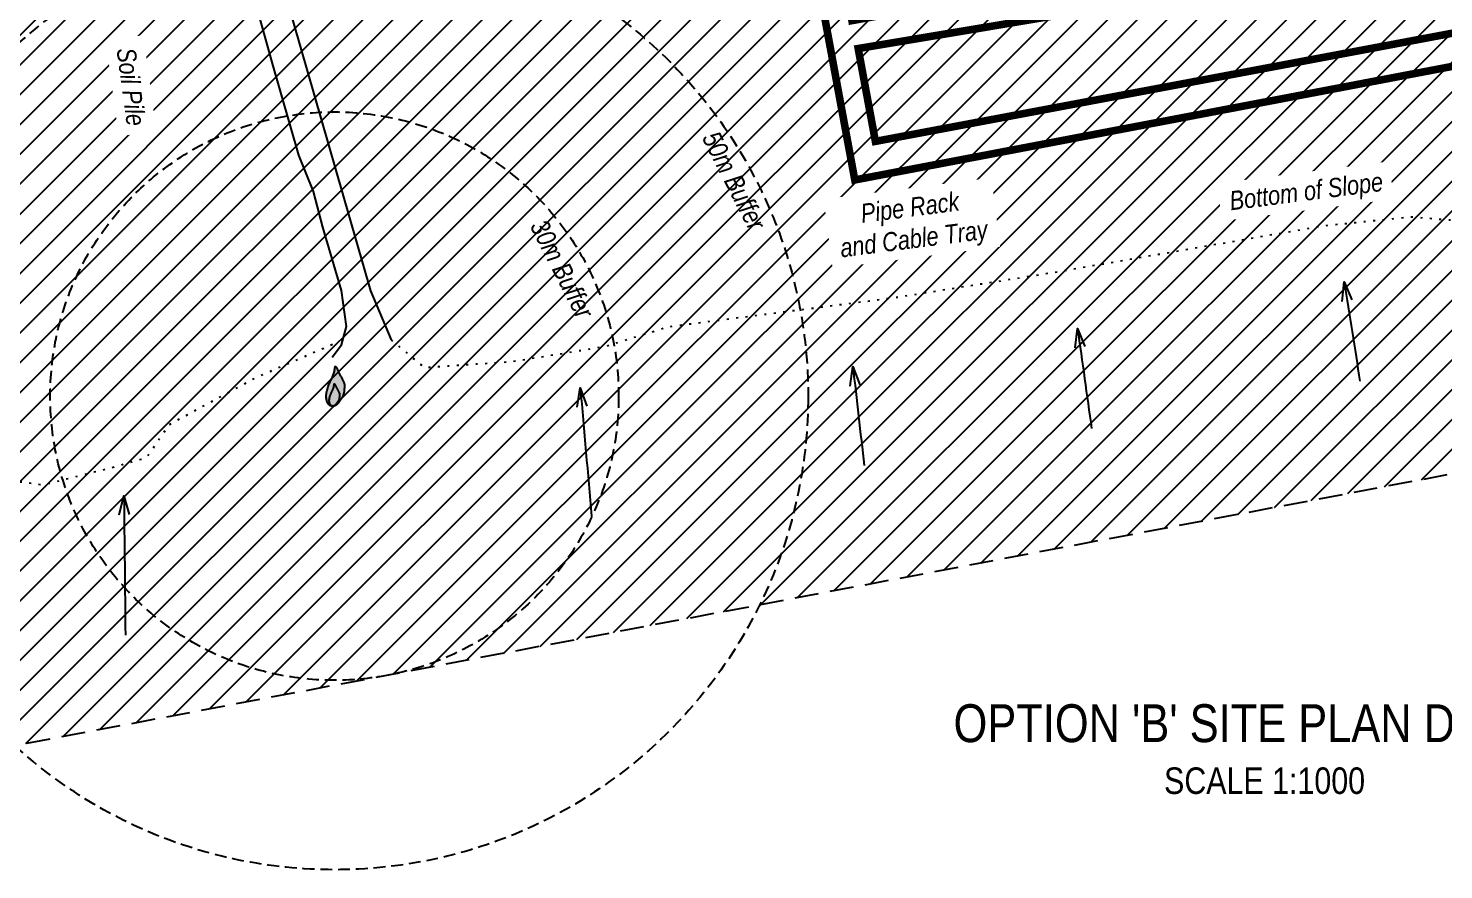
# Model space of a CAD drawing. Extents: x 407440 to 411585, y 6041728 to 6045069.
# Drawn here: x 407850 to 408597, y 6043589 to 6044033 of the extents above; entities that cross this region are included whole.
import ezdxf

# ---------------------------------------------------------------- set-up
doc = ezdxf.new("R2010")
doc.units = 0
doc.header["$LTSCALE"] = 5
for name, pattern in [('foc-ACCESSROAD', [3.75, 2.5, -1.25]), ('foc-TIELINE', [1.875, 1.25, -0.625]), ('foc-TOPO', [1, 0.2, -0.8])]:
    doc.linetypes.add(name, pattern=pattern)
doc.layers.add('AS-GENERAL', color=48, linetype='Continuous', lineweight=18)
for name, color, linetype in [('AS-PIPE-AG', 44, 'Continuous'), ('AS-SYMBOL', 7, 'Continuous'), ('C-WS', 13, 'foc-ACCESSROAD'), ('DETAIL-T', 7, 'Continuous'), ('P-BUFFER-PURPLE', 187, 'foc-TIELINE'), ('P-BUFFER-PURPLE-T', 187, 'Continuous'), ('P-PROPOSED-EXISTING-H', 59, 'Continuous'), ('T-GENERAL', 48, 'foc-TOPO'), ('T-SLOPE', 48, 'Continuous')]:
    doc.layers.add(name, color=color, linetype=linetype)
doc.styles.add('80CG', font='ARIALN.TTF', dxfattribs={"height": 10})
doc.styles.add('80L', font='ARIALN.TTF', dxfattribs={"height": 10})
doc.dimstyles.new('Compass 5 000', dxfattribs={"dimscale": 5, "dimtxt": 9, "dimasz": 2, "dimexe": 0.2, "dimexo": 0.0625, "dimgap": 0.5, "dimtad": 0, "dimtih": 1, "dimtoh": 1, "dimzin": 0, "dimdsep": 46, "dimtxsty": '80CG', "dimcen": 0.1, "dimse1": 1, "dimse2": 1, "dimclrd": 256, "dimclrt": 256, "dimaunit": 1, "dimadec": 4, "dimazin": 0, "dimtfac": 0.06, "dimtofl": 0, "dimtmove": 0, "dimatfit": 1, "dimfxl": 0.2, "dimtolj": 1, "dimtzin": 0, "dimlwd": -1, "dimarcsym": 0})

# ---------------------------------------------------------------- blocks, each defined once
blk = doc.blocks.new('asbuilt')
at = {"layer": 'AS-GENERAL', "flags": 128}
for points in [[(253, 127.22), (242.75, 177.33), (244.28, 181.83), (247.25, 183.81), (256.38, 187), (264.51, 188.2), (269.9, 186.89), (273.22, 183.5), (284.01, 133.81), (281.72, 126.7), (278.29, 124.49), (268.44, 121.28), (260.14, 121.72), (255.16, 124.38)], [(293.97, 143.38), (300.58, 144.76), (301.32, 141.18), (294.7, 139.8)], [(220.7, 139.41), (227.56, 109.2), (238.19, 111.62), (231.33, 141.82)], [(316.42, 125.33), (315.05, 131.95), (318.63, 132.68), (320, 126.06)], [(299.08, 123.63), (300.98, 114.29), (317.42, 117.66), (315.34, 127.69)], [(205.38, 124.7), (206.61, 118.73), (213.97, 120.43), (212.74, 126.39)], [(310.95, 115.93), (317.57, 117.31), (318.3, 113.73), (311.68, 112.36)], [(318.58, 117.7), (325.2, 119.07), (325.94, 115.5), (319.32, 114.12)], [(208.26, 111.21), (209.49, 105.25), (216.85, 106.94), (215.62, 112.91)], [(310.14, 115.53), (310.54, 113.59), (307.42, 112.95), (307.02, 114.89)], [(302.9, 109.23), (308.8, 110.42), (309.9, 105.25), (303.99, 104.06)], [(304.84, 99.51), (313.74, 101.31), (315.8, 91.08), (306.9, 89.29)], [(262, 92.91), (264.43, 82.56), (237.79, 76.19), (234.95, 86.69)], [(303.98, 54.79), (307.11, 55.64), (309.01, 48.69), (305.88, 47.83)], [(312.98, 50.97), (319.88, 52.73), (322.43, 42.09), (315.53, 40.32)]]:
    blk.add_lwpolyline(points, close=True, dxfattribs=at)
at = {"layer": 'AS-GENERAL'}
for centre, radius in [((262.81, 178.38), 6.45), ((266.37, 163.4), 6.45), ((270.25, 147.97), 6.45), ((273.47, 132.97), 6.45), ((298.83, 131.18), 4.11)]:
    blk.add_circle(centre, radius, dxfattribs=at)
at = {"layer": 'AS-PIPE-AG'}
for p, q in [((321.6, 148.03), (307.78, 145.15)), ((314.54, 146.56), (315.15, 143.66)), ((315.15, 143.66), (290.98, 138.62)), ((300.58, 144.76), (301.29, 144.91)), ((301.29, 144.91), (302.12, 140.94)), ((308.83, 145.37), (309.43, 142.47)), ((315.82, 140.6), (291.76, 135.06)), ((323.51, 139.33), (309.75, 136.16)), ((310.8, 136.4), (310.13, 139.29)), ((316.48, 137.71), (315.82, 140.6)), ((210.38, 119.6), (212.11, 112.1)), ((211.34, 119.82), (213.07, 112.32)), ((211.49, 119.16), (218.79, 120.89)), ((213.97, 120.43), (218.64, 121.54)), ((306.44, 103.45), (299.51, 102.06)), ((306.44, 103.45), (306.23, 104.51)), ((320.49, 82.88), (304.83, 79.23)), ((332.78, 82.35), (311.25, 77.33)), ((320.49, 82.88), (321.24, 79.66)), ((345.58, 81.66), (309.18, 73.18)), ((316.54, 81.96), (317.29, 78.74)), ((327.58, 72.62), (326.5, 77.22)), ((327.58, 72.62), (307.46, 67.93)), ((316.01, 69.92), (314.94, 74.52)), ((306.87, 48.1), (311.07, 29.45))]:
    blk.add_line(p, q, dxfattribs=at)
at = {"layer": 'AS-PIPE-AG', "const_width": 2, "flags": 128}
for points in [[(307.37, 110.13), (306.91, 112.4), (297.56, 110.42), (277.96, 194.47), (272.68, 192.44), (290.75, 114.6), (228.05, 99.78), (220.79, 131.74), (216.43, 130.84), (224.05, 98.73), (167.33, 86.61), (161.23, 119.56), (174.69, 121.56), (173.88, 127.18), (159.75, 124.67), (155.2, 151.52), (160.05, 152.05), (158.59, 160.78), (153.6, 159.86), (153.12, 162.53), (148.58, 161.78), (149.24, 159.62), (134.55, 157.2), (135.08, 152.06), (149.04, 154.34), (153.82, 123.67), (137.74, 121.06), (138.08, 118.54), (153.24, 120.82), (159.88, 83.76), (153.3, 82.57), (152.65, 86.63), (149.14, 86.26)], [(303.17, 107.93), (298.38, 106.91), (309.53, 59.09), (306.5, 58.48), (307.11, 55.64), (304.51, 54.93), (294.29, 102.19), (269.38, 96.85), (272.08, 84.38), (265.4, 82.92), (262.51, 95.2), (169.33, 73.76), (173.57, 48.41), (-0.15, 15.39), (-13.18, 85.74), (37.24, 94.3), (38.2, 87), (-4.65, 79.57), (-0.91, 57.44), (50.49, 66.68), (51.67, 58.58), (0.74, 50.08), (5.29, 25.57), (164.95, 55.51), (160.06, 82.78), (152.48, 81.4), (151.81, 85.54), (148.98, 85.24)]]:
    blk.add_lwpolyline(points, dxfattribs=at)
at = {"layer": 'AS-PIPE-AG', "flags": 128}
for points in [[(284.22, 113.05), (282.72, 120.48), (304.64, 125.66), (304.79, 125.06)], [(309.48, 59.26), (314.81, 60.67), (317.03, 52)], [(319.54, 41.35), (320.34, 38.23), (313.45, 36.56), (314.87, 30.3)]]:
    blk.add_lwpolyline(points, dxfattribs=at)
at = {"layer": 'AS-PIPE-AG'}
blk.add_lwpolyline([(334.77, 34.79), (244.55, 14.45), (245.32, 11.04), (335.54, 31.38)], close=True, dxfattribs=at)
blk = doc.blocks.new('FLARE')
h = blk.add_hatch(color=255)
h.dxf.hatch_style = 1
h.paths.add_polyline_path([(0.16, 2.41, 0.114147), (0.13, 2.43), (0.11, 2.44, 0.261551), (0.01, 2.42), (0, 2.41, 0.131268), (-0.03, 2.37), (-0.04, 2.35, 0.041497), (-0.05, 2.33), (-0.05, 2.29, 0.015174), (-0.05, 2.29), (-0.06, 2.24, 0.004376), (-0.06, 2.24), (-0.07, 2.18), (-0.08, 2.11), (-0.09, 2.05), (-0.1, 1.98), (-0.12, 1.91), (-0.14, 1.83), (-0.17, 1.76), (-0.19, 1.68), (-0.22, 1.61), (-0.26, 1.53), (-0.29, 1.46), (-0.32, 1.39), (-0.36, 1.32), (-0.39, 1.25, 0.000505), (-0.39, 1.25), (-0.43, 1.18, 0.002398), (-0.43, 1.18), (-0.46, 1.1, 0.004177), (-0.46, 1.1), (-0.5, 1.03, 0.005735), (-0.5, 1.03), (-0.53, 0.95, 0.006994), (-0.53, 0.95), (-0.56, 0.87, 0.00791), (-0.57, 0.87), (-0.6, 0.78, 0.008323), (-0.6, 0.78), (-0.63, 0.69, 0.008095), (-0.63, 0.68), (-0.66, 0.59, 0.008067), (-0.66, 0.59), (-0.68, 0.49, 0.008387), (-0.68, 0.49), (-0.7, 0.39, 0.009056), (-0.71, 0.38), (-0.72, 0.28, 0.010123), (-0.72, 0.28), (-0.74, 0.18, 0.011689), (-0.74, 0.18), (-0.75, 0.08, 0.013925), (-0.75, 0.08), (-0.75, -0.02, 0.016488), (-0.75, -0.02), (-0.75, -0.11, 0.017255), (-0.75, -0.12), (-0.74, -0.2, 0.01735), (-0.74, -0.2), (-0.73, -0.28, 0.017311), (-0.73, -0.29), (-0.71, -0.36, 0.01715), (-0.71, -0.36), (-0.69, -0.43, 0.016886), (-0.69, -0.44), (-0.66, -0.5, 0.016546), (-0.66, -0.5), (-0.63, -0.56, 0.016164), (-0.63, -0.56), (-0.6, -0.61, 0.016329), (-0.6, -0.62), (-0.57, -0.66, 0.018828), (-0.57, -0.67), (-0.54, -0.71, 0.022087), (-0.53, -0.71), (-0.5, -0.75, 0.025345), (-0.49, -0.76), (-0.46, -0.78, 0.028234), (-0.45, -0.79), (-0.42, -0.82, 0.030298), (-0.41, -0.82), (-0.37, -0.84, 0.031129), (-0.36, -0.85), (-0.32, -0.86, 0.030544), (-0.31, -0.87), (-0.27, -0.88, 0.028465), (-0.26, -0.88), (-0.22, -0.89, 0.025311), (-0.21, -0.89), (-0.16, -0.89, 0.02283), (-0.15, -0.89), (-0.11, -0.89, 0.021226), (-0.1, -0.89), (-0.05, -0.88, 0.020401), (-0.04, -0.88), (0, -0.87, 0.020299), (0.01, -0.87), (0.05, -0.85, 0.020911), (0.06, -0.85), (0.11, -0.83, 0.022277), (0.11, -0.83), (0.15, -0.81, 0.023712), (0.16, -0.8), (0.2, -0.78, 0.022408), (0.21, -0.78), (0.24, -0.75, 0.01993), (0.25, -0.74), (0.28, -0.72, 0.017146), (0.28, -0.71), (0.31, -0.68, 0.014211), (0.32, -0.68), (0.35, -0.64, 0.011221), (0.35, -0.64), (0.37, -0.61, 0.008212), (0.38, -0.61), (0.4, -0.57, 0.005172), (0.4, -0.57), (0.42, -0.54, 0.002523), (0.43, -0.54), (0.45, -0.5, 0.001671), (0.45, -0.5), (0.47, -0.47, 0.001229), (0.47, -0.47), (0.49, -0.44, 0.00075), (0.49, -0.44), (0.51, -0.41, 0.00026), (0.51, -0.41), (0.54, -0.37), (0.56, -0.34), (0.58, -0.3), (0.61, -0.27), (0.63, -0.23, 0.001311), (0.63, -0.23), (0.66, -0.19, 0.003726), (0.66, -0.19), (0.69, -0.15, 0.006065), (0.69, -0.14), (0.72, -0.1, 0.008452), (0.72, -0.1), (0.74, -0.05, 0.010991), (0.75, -0.05), (0.77, 0, 0.013767), (0.77, 0), (0.79, 0.05, 0.016839), (0.8, 0.05), (0.81, 0.1, 0.019104), (0.82, 0.11), (0.83, 0.15, 0.016987), (0.83, 0.16), (0.84, 0.21, 0.013636), (0.84, 0.21), (0.85, 0.26, 0.010244), (0.85, 0.27), (0.86, 0.31, 0.006846), (0.86, 0.32), (0.86, 0.37, 0.003419), (0.86, 0.37), (0.86, 0.41), (0.87, 0.46), (0.87, 0.5), (0.88, 0.54), (0.88, 0.59), (0.89, 0.63, 0.001278), (0.89, 0.63), (0.89, 0.67, 0.004735), (0.89, 0.67), (0.9, 0.71, 0.008354), (0.9, 0.72), (0.9, 0.76, 0.012059), (0.9, 0.76), (0.9, 0.8, 0.015712), (0.9, 0.81), (0.9, 0.85, 0.018457), (0.9, 0.85), (0.9, 0.89, 0.018102), (0.9, 0.9), (0.89, 0.94, 0.016533), (0.89, 0.95), (0.88, 0.99, 0.014576), (0.88, 0.99), (0.87, 1.03, 0.012435), (0.86, 1.04), (0.85, 1.08, 0.010283), (0.85, 1.09), (0.83, 1.13, 0.00824), (0.83, 1.13), (0.81, 1.18, 0.00638), (0.81, 1.18), (0.78, 1.23, 0.004735), (0.78, 1.23), (0.76, 1.29, 0.003388), (0.75, 1.29), (0.73, 1.34, 0.002345), (0.73, 1.34), (0.7, 1.4, 0.001492), (0.7, 1.4), (0.67, 1.46, 0.000746), (0.67, 1.46), (0.63, 1.51), (0.6, 1.57), (0.57, 1.62), (0.55, 1.68), (0.52, 1.73), (0.49, 1.78), (0.47, 1.83), (0.45, 1.87), (0.42, 1.92), (0.4, 1.97), (0.38, 2.02), (0.35, 2.08, 0.000332), (0.35, 2.08), (0.33, 2.13, 0.001849), (0.33, 2.13), (0.3, 2.19, 0.0038), (0.3, 2.19), (0.27, 2.24, 0.006473), (0.27, 2.24), (0.25, 2.29, 0.010865), (0.24, 2.3), (0.22, 2.34, 0.019524), (0.22, 2.34), (0.19, 2.38, 0.041077), (0.18, 2.39)])
at = {"color": 48, "flags": 128}
for points in [[(0.11, -0.72), (0.07, -0.74), (0.03, -0.76), (-0.02, -0.77), (-0.07, -0.78), (-0.11, -0.79), (-0.16, -0.79), (-0.2, -0.79), (-0.25, -0.78), (-0.29, -0.77), (-0.32, -0.76), (-0.36, -0.74), (-0.4, -0.71), (-0.43, -0.68), (-0.46, -0.65), (-0.49, -0.61), (-0.52, -0.56), (-0.54, -0.51), (-0.57, -0.46), (-0.59, -0.4), (-0.61, -0.33), (-0.63, -0.26), (-0.64, -0.19), (-0.65, -0.11), (-0.65, -0.02), (-0.65, 0.07), (-0.64, 0.17), (-0.63, 0.27), (-0.61, 0.36), (-0.58, 0.46), (-0.56, 0.56), (-0.53, 0.66), (-0.5, 0.75), (-0.47, 0.83), (-0.44, 0.91), (-0.41, 0.99), (-0.37, 1.06), (-0.34, 1.13), (-0.3, 1.2), (-0.27, 1.27), (-0.23, 1.34), (-0.2, 1.42), (-0.16, 1.49), (-0.13, 1.57), (-0.1, 1.65), (-0.07, 1.73), (-0.04, 1.8), (-0.02, 1.88), (0, 1.96), (0.01, 2.03), (0.02, 2.1), (0.03, 2.17), (0.04, 2.22), (0.05, 2.27), (0.05, 2.31), (0.06, 2.34), (0.08, 2.35), (0.09, 2.34), (0.11, 2.32), (0.13, 2.29), (0.16, 2.25), (0.18, 2.2), (0.21, 2.14), (0.24, 2.09), (0.26, 2.03), (0.29, 1.98), (0.31, 1.93), (0.33, 1.88), (0.36, 1.83), (0.38, 1.78), (0.41, 1.73), (0.43, 1.68), (0.46, 1.63), (0.49, 1.58), (0.52, 1.52), (0.55, 1.47), (0.58, 1.41), (0.61, 1.35), (0.64, 1.3), (0.67, 1.24), (0.69, 1.19), (0.72, 1.14), (0.74, 1.09), (0.75, 1.05), (0.77, 1), (0.78, 0.96), (0.79, 0.92), (0.8, 0.88), (0.8, 0.84), (0.8, 0.8), (0.8, 0.76), (0.8, 0.72), (0.79, 0.68), (0.79, 0.64), (0.78, 0.6), (0.78, 0.56), (0.77, 0.51), (0.77, 0.47), (0.76, 0.42), (0.76, 0.37), (0.76, 0.33), (0.75, 0.28), (0.74, 0.23), (0.73, 0.18), (0.72, 0.13), (0.7, 0.09), (0.68, 0.04), (0.66, 0), (0.63, -0.05), (0.61, -0.09), (0.58, -0.13), (0.55, -0.17), (0.53, -0.21), (0.5, -0.25), (0.48, -0.28), (0.45, -0.32), (0.43, -0.35), (0.41, -0.38), (0.39, -0.42), (0.37, -0.45), (0.34, -0.48), (0.32, -0.51), (0.3, -0.55), (0.27, -0.58), (0.24, -0.61), (0.21, -0.64), (0.18, -0.67), (0.15, -0.7)], [(0.02, -0.75), (-0.01, -0.76), (-0.03, -0.77), (-0.05, -0.78), (-0.08, -0.78), (-0.11, -0.79), (-0.13, -0.79), (-0.16, -0.79), (-0.18, -0.78), (-0.2, -0.78), (-0.23, -0.77), (-0.25, -0.76), (-0.26, -0.74), (-0.28, -0.73), (-0.3, -0.71), (-0.32, -0.69), (-0.33, -0.66), (-0.35, -0.63), (-0.36, -0.6), (-0.37, -0.57), (-0.39, -0.53), (-0.4, -0.49), (-0.4, -0.45), (-0.41, -0.41), (-0.41, -0.36), (-0.41, -0.31), (-0.4, -0.25), (-0.39, -0.2), (-0.38, -0.14), (-0.37, -0.09), (-0.36, -0.03), (-0.34, 0.02), (-0.32, 0.07), (-0.31, 0.12), (-0.29, 0.16), (-0.27, 0.21), (-0.25, 0.25), (-0.23, 0.29), (-0.21, 0.33), (-0.19, 0.37), (-0.17, 0.41), (-0.15, 0.45), (-0.14, 0.49), (-0.12, 0.53), (-0.1, 0.58), (-0.08, 0.62), (-0.07, 0.66), (-0.06, 0.71), (-0.05, 0.75), (-0.04, 0.79), (-0.03, 0.83), (-0.03, 0.87), (-0.02, 0.9), (-0.02, 0.93), (-0.01, 0.95), (-0.01, 0.96), (0, 0.97), (0.01, 0.96), (0.02, 0.95), (0.03, 0.94), (0.04, 0.91), (0.06, 0.88), (0.07, 0.86), (0.09, 0.82), (0.1, 0.79), (0.12, 0.76), (0.13, 0.74), (0.14, 0.71), (0.16, 0.68), (0.17, 0.65), (0.18, 0.63), (0.2, 0.6), (0.21, 0.57), (0.23, 0.54), (0.25, 0.51), (0.26, 0.47), (0.28, 0.44), (0.3, 0.41), (0.31, 0.38), (0.33, 0.35), (0.34, 0.32), (0.36, 0.29), (0.37, 0.27), (0.38, 0.24), (0.39, 0.22), (0.39, 0.19), (0.4, 0.17), (0.4, 0.15), (0.41, 0.13), (0.41, 0.1), (0.41, 0.08), (0.4, 0.06), (0.4, 0.04), (0.4, 0.01), (0.39, -0.01), (0.39, -0.03), (0.39, -0.06), (0.39, -0.08), (0.38, -0.11), (0.38, -0.14), (0.38, -0.16), (0.38, -0.19), (0.37, -0.22), (0.37, -0.24), (0.36, -0.27), (0.35, -0.3), (0.34, -0.32), (0.32, -0.35), (0.31, -0.37), (0.3, -0.4), (0.28, -0.42), (0.27, -0.44), (0.25, -0.46), (0.24, -0.48), (0.22, -0.5), (0.21, -0.52), (0.2, -0.54), (0.19, -0.56), (0.17, -0.58), (0.16, -0.6), (0.15, -0.61), (0.14, -0.63), (0.12, -0.65), (0.11, -0.67), (0.09, -0.69), (0.08, -0.7), (0.06, -0.72), (0.04, -0.74)]]:
    blk.add_lwpolyline(points, close=True, dxfattribs=at)

msp = doc.modelspace()

# ---------------------------------------------------------------- hatches: boundary and pattern name
at = {"layer": 'P-PROPOSED-EXISTING-H'}
h = msp.add_hatch(dxfattribs=at)
h.set_pattern_fill('ANSI31', color=256, scale=3.498392, style=0)
h.set_pattern_definition([(45, (-2243.128, 2713.837), (-7.854113246, 7.854113246), [])])
edge = h.paths.add_edge_path()
edge.add_line((408709.29, 6043818.222), (408241.305, 6043729.713))
edge.add_line((408241.305, 6043729.713), (407794.436, 6043645.198))
edge.add_line((407794.436, 6043645.198), (407673.83, 6044282.895))
edge.add_line((407673.83, 6044282.895), (408123.669, 6044351.83))
edge.add_line((408123.669, 6044351.83), (408654.575, 6044433.189))
edge.add_line((408654.575, 6044433.189), (409028.997, 6044539.866))
edge.add_line((409028.997, 6044539.866), (409149.726, 6043901.52))
edge.add_line((409149.726, 6043901.52), (408898.792, 6043854.062))
edge.add_arc((408782.127, 6043952.01), 152.33, 241.435078, 319.984322, ccw=False)

# ---------------------------------------------------------------- linework, layer by layer
at = {"layer": 'T-GENERAL', "flags": 128}
for points in [[(408010.834, 6043866.069), (407971.03, 6043848.876), (407924.619, 6043823.783), (407912.652, 6043806.275), (407894.263, 6043801.023), (407858.069, 6043791.978), (407837.928, 6043794.604), (407819.831, 6043803.649), (407809.031, 6043813.862), (407801.15, 6043830.785), (407794.145, 6043865.8), (407792.686, 6043886.517), (407778.373, 6043953.964), (407785.606, 6043957.984), (407783.562, 6043979.582), (407777.722, 6044036.205), (407768.666, 6044103.398), (407754.651, 6044146.887), (407750.271, 6044176.658), (407762.534, 6044198.548), (407780.052, 6044214.893), (407793.191, 6044224.232), (407798.71, 6044240.89), (407802.545, 6044259.694), (407807.796, 6044266.921), (407811.883, 6044268.672)], [(408041.812, 6043868.607), (408059.36, 6043853.988), (408105.861, 6043857.205), (408154.41, 6043865.098), (408188.336, 6043875.623), (408306.873, 6043890.831), (408389.933, 6043903.987), (408533.92, 6043928.853), (408579.837, 6043933.53), (408609.668, 6043931.191), (408627.801, 6043924.175), (408652.368, 6043900.493), (408679.274, 6043901.663), (408716.709, 6043907.803), (408758.371, 6043925.203), (408785.803, 6043930.322), (408822.195, 6043938.731), (408862.118, 6043943.323), (408903.083, 6043954.84), (408915.335, 6043962.884), (408941.304, 6043968.368), (408960.324, 6043976.595), (408967.639, 6043985.553), (408985.012, 6043992.5), (408998.545, 6044003.469), (409007.308, 6044018.582)]]:
    msp.add_lwpolyline(points, dxfattribs=at)
at = {"layer": 'T-SLOPE', "flags": 128}
for points in [[(408010.744, 6043859.508), (408015.71, 6043865.933), (408018.34, 6043875.572), (408015.71, 6043894.557), (408005.776, 6043928.145), (408000.809, 6043946.838), (407993.213, 6043966.115), (407979.173, 6044014.372), (407964.271, 6044068.405), (407945.851, 6044146.199), (407915.008, 6044227.485), (407904.728, 6044289.183), (407900.342, 6044304.891), (407904.18, 6044310.737), (407908.199, 6044314.755)], [(408204.268, 6044132.941), (408179.333, 6044151.939), (408163.257, 6044160.867), (408146.151, 6044168.409), (408109.697, 6044181.66), (408070.249, 6044194.234), (408003.492, 6044216.076), (407973.673, 6044228.935), (407955.84, 6044233.318), (407945.265, 6044240.367), (407938.136, 6044241.097), (407932.652, 6044236.163), (407934.846, 6044228.488), (408030.979, 6043894.379), (408041.812, 6043868.607)]]:
    msp.add_lwpolyline(points, dxfattribs=at)

# ---------------------------------------------------------------- block references
at = {"layer": 'AS-SYMBOL', "color": 3, "xscale": 1.999080940010826, "yscale": 1.999080940010826, "zscale": 1.999080940010826}
msp.add_blockref('asbuilt', (408286.728, 6043922.208), dxfattribs=at)
at = {"layer": 'AS-SYMBOL', "xscale": 6.663603133369418, "yscale": 6.663603133369418, "zscale": 6.663603133369418}
msp.add_blockref('FLARE', (408011.91, 6043838.917), dxfattribs=at)

# ---------------------------------------------------------------- texts
at = {"layer": 'DETAIL-T', "color": 3, "insert": (408502.605, 6043652.563), "char_height": 19.99081, "width": 327.55282, "attachment_point": 5, "style": '80CG'}
msp.add_mtext("OPTION 'B' SITE PLAN DETAIL\\P{\\H0.7x;SCALE 1:1000}", dxfattribs=at)
at = {"layer": 'P-BUFFER-PURPLE-T', "char_height": 9.9954, "attachment_point": 1, "rotation": 297.018035, "style": '80L'}
for s, insert in [('\\pi0.46197;{\\fArial Narrow|b0|i1|c0|p34;50m Buffer}', (408214.276, 6043980.211)), ('\\pi0.37674;{\\fArial Narrow|b0|i1|c0|p34;30m Buffer}', (408123.548, 6043933.546))]:
    msp.add_mtext_dynamic_manual_height_columns(s, width=57.13274, gutter_width=49.981, heights=[0], dxfattribs=dict(at, insert=insert))

# ---------------------------------------------------------------- leaders
at = {"layer": 'T-SLOPE', "path_type": 1}
for points in [[(408544.586, 6043899.133), (408552.93, 6043846.717)], [(408403.906, 6043874.655), (408411.357, 6043821.788)], [(408285.424, 6043854.46), (408291.384, 6043802.337)], [(408141.599, 6043843.276), (408147.559, 6043775.516)], [(407900.874, 6043786.38), (407901.625, 6043712.838)]]:
    msp.add_leader(points, dimstyle='Compass 5 000', override={"dimgap": 0.5, "dimtad": 0, "dimldrblk": 'Open30'}, dxfattribs=at)

# ---------------------------------------------------------------- next in the draw order: texts
at = {"layer": 'AS-GENERAL', "char_height": 9.9954, "attachment_point": 1, "style": '80L', "bg_fill": 2}
for s, width, insert, rotation in [('\\pi0.40714;{\\fArial Narrow|b0|i1|c0|p34;Soil Pile}', 41.08226, (407906.805, 6044023.695), 277.676271), ('\\pi0.31753;{\\fArial Narrow|b0|i1|c0|p34;Bottom of Slope}', 81.33465, (408483.2, 6043946.793), 7.310587)]:
    msp.add_mtext_dynamic_manual_height_columns(s, width=width, gutter_width=50, heights=[0], dxfattribs=dict(at, insert=insert, rotation=rotation))
at = {"layer": 'AS-PIPE-AG', "insert": (408275.654, 6043938.461), "char_height": 9.9954, "attachment_point": 1, "rotation": 7.310556, "style": '80L', "bg_fill": 2}
msp.add_mtext_dynamic_manual_height_columns('\\pi13.439;{\\fArial Narrow|b0|i1|c0|p34;Pipe Rack\\P\\pi0.32043;and Cable Tray}', width=79.11774, gutter_width=250, heights=[0], dxfattribs=at)

# ---------------------------------------------------------------- next in the draw order: linework, layer by layer
at = {"layer": 'C-WS', "flags": 128}
msp.add_lwpolyline([(408709.29, 6043818.222), (408241.305, 6043729.713), (407794.436, 6043645.198), (407673.83, 6044282.895), (408123.669, 6044351.83), (408654.575, 6044433.189), (409028.997, 6044539.866), (409149.726, 6043901.52), (408898.792, 6043854.062, -0.3568179)], format="xyb", close=True, dxfattribs=at)
at = {"layer": 'P-BUFFER-PURPLE'}
for radius in [249.885, 149.931]:
    msp.add_circle((408011.91, 6043838.917), radius, dxfattribs=at)

doc.saveas('drawing.dxf')
